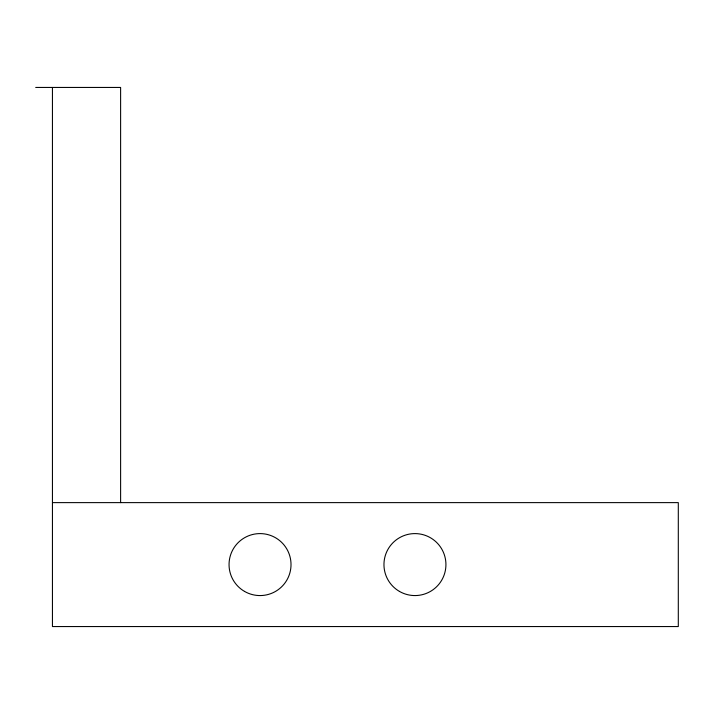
<?xml version="1.0" encoding="UTF-8"?>
<svg xmlns="http://www.w3.org/2000/svg" width="714" height="714" viewBox="0 0 714 714"><rect width="100%" height="100%" fill="white"/><g stroke="black" fill="none" stroke-linecap="round" stroke-linejoin="round"><path stroke-width="1.07" d="M35.7 87.447L120.612 87.447L120.612 502.62M52.443 502.62L678.3 502.62L678.3 626.553L52.443 626.553L52.443 87.447M244.545 591.415A30.979 30.979 0 0 0 291.017 564.587A30.979 30.979 0 0 0 244.545 537.749A30.979 30.979 0 0 0 244.545 591.415M399.456 591.415A30.979 30.979 0 0 0 445.929 564.587A30.979 30.979 0 0 0 399.456 537.749A30.979 30.979 0 0 0 399.456 591.415"/></g></svg>
